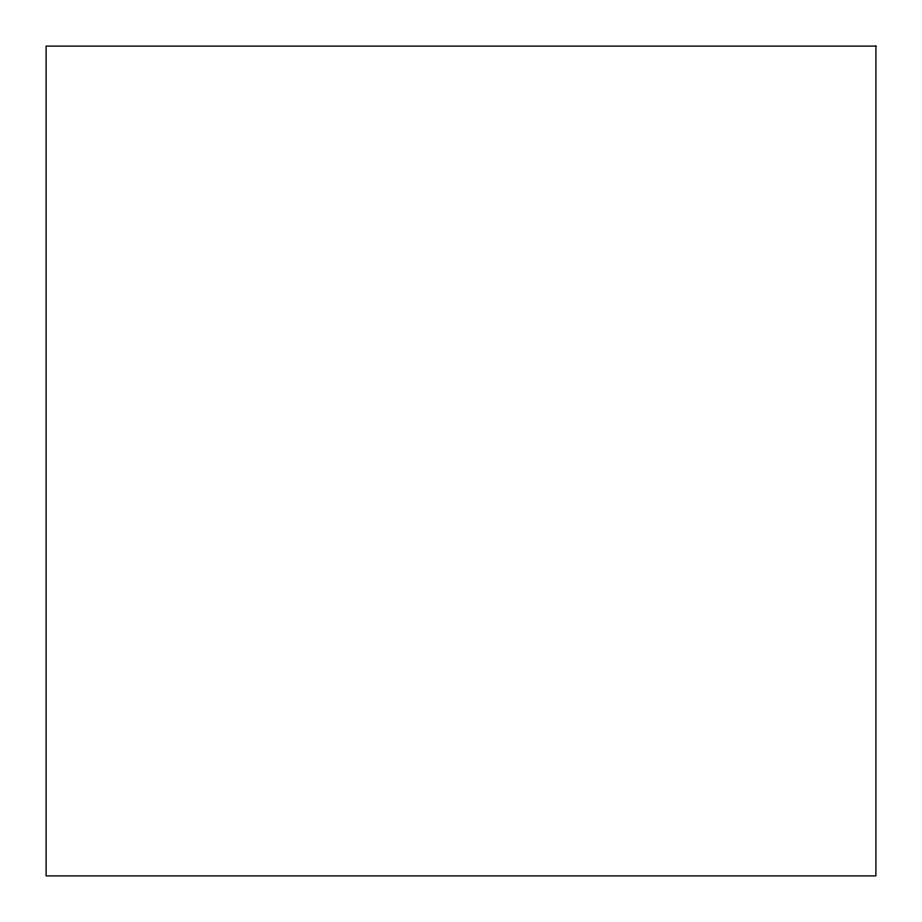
<?xml version="1.0" encoding="UTF-8"?>
<svg xmlns="http://www.w3.org/2000/svg" width="922" height="922" viewBox="0 0 922 922"><rect width="100%" height="100%" fill="white"/><g stroke="black" fill="none" stroke-linecap="round" stroke-linejoin="round"><path stroke-width="1.38" d="M875.9 46.1L46.1 46.1L46.1 875.9L875.9 875.9L875.9 46.1"/></g></svg>
